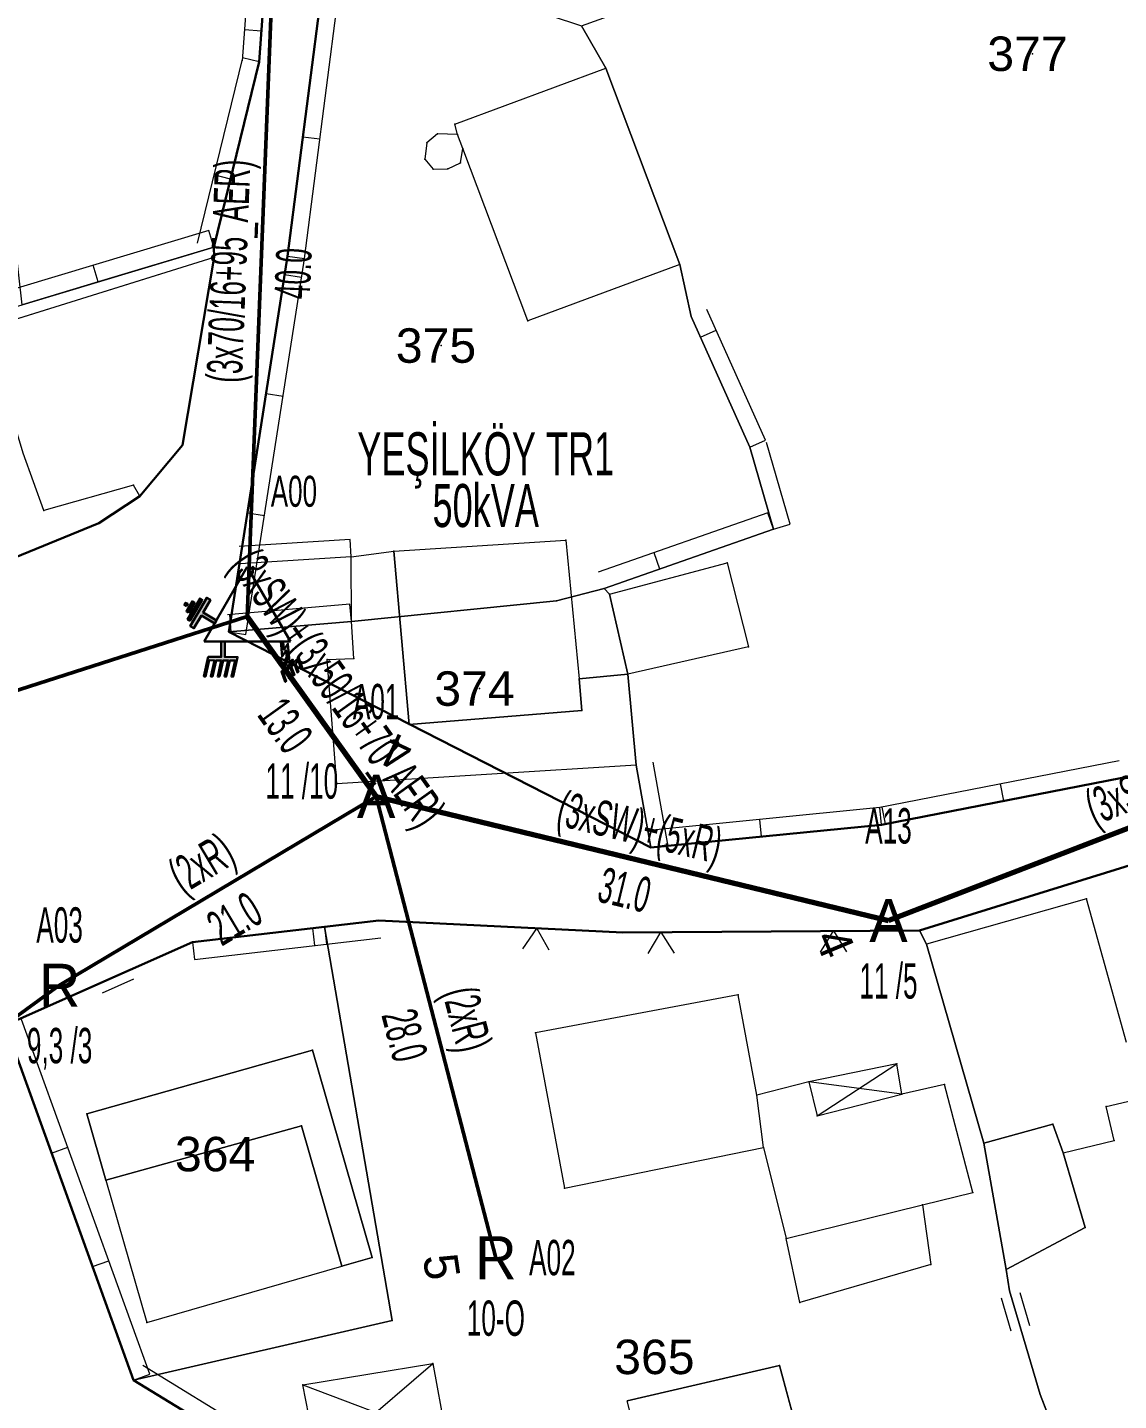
# Model space of a CAD drawing. Header units: millimetres. Extents: x 615240 to 617330, y 4151758 to 4153557.
# Drawn here: x 615634.1 to 615697.4, y 4152427.7 to 4152507.3 of the extents above; entities that cross this region are included whole.
import ezdxf
from ezdxf.enums import TextEntityAlignment as Align
from ezdxf.xclip import XClip

# ---------------------------------------------------------------- set-up
doc = ezdxf.new("R2010")
doc.units = ezdxf.units.MM
doc.header["$XCLIPFRAME"] = 2
for name, color, linetype, lineweight in [('02_ADA_ALN_YENI', 7, 'Continuous', 30), ('03_PARSEL_ALN_ESKI', 18, 'Continuous', 0), ('03_PARSEL_ALN_YENI', 171, 'Continuous', 0), ('03_PARSEL_NO_ESKI', 5, 'Continuous', 0), ('03_PARSEL_SNR_YENI', 5, 'Continuous', 0), ('04_YAPI_ALN_TSCLSIZ', 18, 'Continuous', 0), ('04_YAPI_SNR_TSCL', 232, 'Continuous', 0), ('04_YAPI_SNR_TSCLSZ', 77, 'Continuous', 0), ('06_DETAY_SNR_KROKI', 4, 'Continuous', 0), ('07_SNRTIP_GECERLI', 30, 'Continuous', 0), ('07_SNRTIP_SABIT', 18, 'Continuous', 0), ('DIREK_AG_MEVCUT', 3, 'Continuous', 25), ('DIREK_OG_MEVCUT', 1, 'Continuous', 25), ('HAT_AG_HAVAI_MEVCUT', 82, 'Continuous', 50), ('HAT_OG_HAVAI_MEVCUT', 1, 'Continuous', 70), ('NOKTA_DETAY_YENI', 171, 'Continuous', 0), ('NOKTA_PARSEL_ESKI', 6, 'Continuous', 0), ('NOKTA_PARSEL_YENI', 30, 'Continuous', 0), ('NOKTA_YAPI_TSCL', 232, 'Continuous', 0), ('NOKTA_YAPI_TSCLSIZ', 77, 'Continuous', 0), ('TRAFO_MEVCUT', 5, 'Continuous', 30), ('TRAFO_TADILAT_BYSK', 5, 'Continuous', 30)]:
    doc.layers.add(name, color=color, linetype=linetype, lineweight=lineweight)
doc.styles.add('Direk', font='B_CAD')
doc.styles.get("Standard").update_dxf_attribs({"font": 'Arial'})

# ---------------------------------------------------------------- blocks, each defined once
blk = doc.blocks.new('MEV_DIREK')
h = blk.add_hatch(color=32)
h.paths.add_polyline_path([(-2.137, 0.968), (-2.353, 1.094), (-3.309, -0.548), (-3.093, -0.674), (-2.665, 0.06), (-1.892, -0.39), (-1.792, -0.217), (-2.565, 0.233)])
h.paths.add_polyline_path([(-3.459, -0.171), (-3.329, -0.247), (-2.613, 0.985), (-2.742, 1.061)])
h.paths.add_polyline_path([(-3.536, 0.293), (-3.406, 0.218), (-3.054, 0.823), (-3.184, 0.898)])
h.paths.add_polyline_path([(-3.582, 0.811), (-3.657, 0.682), (-3.527, 0.606), (-3.452, 0.736)])
h.paths.add_polyline_path([(-1.512, -2.339), (-2.262, -2.334), (-2.517, -3.468), (-2.417, -3.469), (-2.207, -2.534), (-1.907, -2.537), (-2.117, -3.471), (-2.017, -3.472), (-1.807, -2.537), (-1.507, -2.539), (-1.717, -3.474), (-1.617, -3.475), (-1.407, -2.54), (-1.107, -2.542), (-1.317, -3.477), (-1.217, -3.478), (-1.007, -2.543), (-0.707, -2.545), (-0.917, -3.48), (-0.817, -3.481), (-0.562, -2.346), (-1.312, -2.341), (-1.306, -1.443), (-1.506, -1.443)])
at = {"layer": 'TRAFO_MEVCUT'}
for points in [[(2.352, -1.572), (2.121, -1.921), (2.08, -1.443), (1.942, -1.443), (2.015, -2.317), (2.246, -1.963), (2.307, -2.675), (2.1, -2.675), (2.394, -2.866), (2.402, -2.86), (2.643, -2.489), (2.445, -2.628)], [(2.352, -1.572), (2.121, -1.921), (2.08, -1.443), (1.942, -1.443), (2.015, -2.317), (2.246, -1.963), (2.307, -2.675), (2.1, -2.675), (2.395, -2.866), (1.975, -3.191), (2.198, -3.786), (2.257, -3.741), (2.081, -3.262), (2.258, -3.126), (2.436, -3.603), (2.494, -3.559), (2.316, -3.08), (2.495, -2.944), (2.674, -3.424), (2.732, -3.379), (2.551, -2.899), (2.732, -2.762), (2.909, -3.241), (2.969, -3.196), (2.791, -2.717), (2.969, -2.58), (3.147, -3.06), (3.207, -3.013), (2.984, -2.418), (2.402, -2.86), (2.643, -2.489), (2.445, -2.628)], [(2.969, -2.58), (3.147, -3.06), (3.207, -3.013), (2.984, -2.418), (2.402, -2.86), (2.643, -2.489), (2.445, -2.628), (2.352, -1.572), (2.121, -1.921), (2.08, -1.443), (1.942, -1.443), (2.015, -2.317), (2.246, -1.963), (2.307, -2.675), (2.1, -2.675), (2.395, -2.866), (1.975, -3.191), (2.198, -3.786), (2.257, -3.741), (2.081, -3.262), (2.258, -3.126), (2.436, -3.603), (2.494, -3.559), (2.316, -3.08), (2.495, -2.944), (2.674, -3.424), (2.732, -3.379), (2.551, -2.899), (2.732, -2.762), (2.909, -3.241), (2.969, -3.196), (2.791, -2.717)]]:
    blk.add_hatch(color=32, dxfattribs=at).paths.add_polyline_path(points)
at = {"layer": 'TRAFO_MEVCUT', "linetype": 'Continuous'}
for p, q in [((-2.5, -1.443), (0, 2.887)), ((2.5, -1.443), (0, 2.887)), ((-2.5, -1.443), (2.5, -1.443))]:
    blk.add_line(p, q, dxfattribs=at)
at = {"layer": 'TRAFO_MEVCUT', "color": 32, "flags": 128}
blk.add_lwpolyline([(1.942, -1.443), (2.08, -1.443), (2.121, -1.921), (2.352, -1.572), (2.445, -2.628), (2.643, -2.489), (2.402, -2.86), (2.984, -2.418), (3.207, -3.013), (3.147, -3.06), (2.969, -2.58), (2.791, -2.717), (2.969, -3.196), (2.909, -3.241), (2.732, -2.762), (2.551, -2.899), (2.732, -3.379), (2.674, -3.424), (2.495, -2.944), (2.316, -3.08), (2.494, -3.559), (2.436, -3.603), (2.258, -3.126), (2.081, -3.262), (2.257, -3.741), (2.198, -3.786), (1.975, -3.191), (2.395, -2.866), (2.1, -2.675), (2.307, -2.675), (2.246, -1.963), (2.015, -2.317), (1.942, -1.443)], dxfattribs=at)
at = {"layer": 'TRAFO_TADILAT_BYSK', "color": 32, "flags": 128}
for points in [[(-3.527, 0.606), (-3.452, 0.736), (-3.582, 0.811), (-3.657, 0.682), (-3.527, 0.606)], [(-3.406, 0.218), (-3.054, 0.823), (-3.184, 0.898), (-3.536, 0.293), (-3.406, 0.218)], [(-3.329, -0.247), (-2.613, 0.985), (-2.742, 1.061), (-3.459, -0.171), (-3.329, -0.247)], [(-1.792, -0.217), (-2.565, 0.233), (-2.137, 0.968), (-2.353, 1.094), (-3.309, -0.548), (-3.093, -0.674), (-2.665, 0.06), (-1.892, -0.39), (-1.792, -0.217)], [(-1.306, -1.443), (-1.506, -1.443), (-1.512, -2.339), (-2.262, -2.334), (-2.517, -3.468), (-2.417, -3.469), (-2.207, -2.534), (-1.907, -2.537), (-2.117, -3.471), (-2.017, -3.472), (-1.807, -2.537), (-1.507, -2.539), (-1.717, -3.474), (-1.617, -3.475), (-1.407, -2.54), (-1.107, -2.542), (-1.317, -3.477), (-1.217, -3.478), (-1.007, -2.543), (-0.707, -2.545), (-0.917, -3.48), (-0.817, -3.481), (-0.562, -2.346), (-1.312, -2.341), (-1.306, -1.443)]]:
    blk.add_lwpolyline(points, dxfattribs=at)
blk = doc.blocks.new('fggg')
at = {"layer": '02_ADA_ALN_YENI', "color": 252}
for points in [[(615697.592, 4152463.791, 0), (615683.625, 4152461.067, 0), (615670.242, 4152459.745, 0), (615645.766, 4152472.255, 0), (615649.16, 4152494.053, 0), (615651.079, 4152508.913, 0), (615651.565, 4152512.278, 0), (615652.233, 4152517.445, 0), (615652.716, 4152523.051, 0), (615653.765, 4152525.838, 0), (615663.686, 4152540.415, 0), (615673.434, 4152538.188, 0), (615690.127, 4152550.379, 0), (615690.127, 4152550.379, 0), (615714.565, 4152564.032, 0)], [(615648.165, 4152514.102, 0), (615647.528, 4152505.333, 0), (615644.888, 4152494.583, 0), (615644.91, 4152494.008, 0), (615643.069, 4152483.084, 0), (615640.597, 4152480.124, 0), (615638.221, 4152478.571, 0), (615630.508, 4152475.411, 0), (615625.198, 4152473.12, 0), (615621.283, 4152471.455, 0), (615618.853, 4152470.364, 0), (615614.079, 4152467.874, 0), (615611.995, 4152468.235, 0), (615603.787, 4152471.373, 0), (615597.703, 4152473.96, 0), (615592.718, 4152477.19, 0), (615586.739, 4152482.404, 0), (615597.014, 4152488.092, 0), (615606.568, 4152492.404, 0), (615604.069, 4152498.407, 0), (615582.361, 4152487.192, 0), (615577.573, 4152498.434, 0), (615580.451, 4152516.714, 0)], [(615700.603, 4152398.979, 0), (615690.652, 4152403.466, 0), (615690.328, 4152406.083, 0), (615687.093, 4152405.071, 0), (615681.527, 4152407.713, 0), (615661.89, 4152415.417, 0), (615649.628, 4152423.086, 0), (615640.239, 4152428.84, 0), (615632.801, 4152449.425, 0), (615643.659, 4152454.245, 0), (615651.316, 4152455.136, 0), (615654.464, 4152455.502, 0), (615668.625, 4152454.806, 0), (615685.829, 4152454.937, 0), (615699.681, 4152459.213, 0)]]:
    blk.add_polyline3d(points, dxfattribs=at)
at = {"layer": '03_PARSEL_ALN_ESKI', "color": 252}
for p in [(615692.385, 4152505.807), (615658.072, 4152488.874), (615660.304, 4152468.968), (615645.258, 4152441.953), (615670.742, 4152430.183)]:
    blk.add_point(p, dxfattribs=at)
at = {"layer": '03_PARSEL_ALN_YENI', "color": 252}
blk.add_polyline3d([(615697.592, 4152463.791, 0), (615683.625, 4152461.067, 0), (615670.242, 4152459.745, 0), (615669.388, 4152464.513, 0), (615668.911, 4152469.798, 0), (615667.847, 4152474.446, 0), (615667.526, 4152474.773, 0), (615677.363, 4152478.223, 0), (615675.984, 4152482.979, 0), (615672.585, 4152490.558, 0), (615671.932, 4152493.581, 0), (615667.639, 4152504.967, 0), (615666.224, 4152507.433, 0), (615671.877, 4152509.483, 0), (615675.774, 4152510.415, 0), (615674.068, 4152518.033, 0), (615652.716, 4152523.051, 0), (615653.765, 4152525.838, 0), (615672.426, 4152520.765, 0), (615677.362, 4152520.909, 0), (615677.647, 4152529.295, 0), (615673.434, 4152538.188, 0), (615690.127, 4152550.379, 0), (615714.565, 4152564.032, 0)], dxfattribs=at)
for points in [[(615619.605, 4152513.754, 0), (615617.556, 4152517.71, 0), (615620.156, 4152533.345, 0), (615624.576, 4152534.111, 0), (615634.081, 4152535.655, 0), (615634.769, 4152535.034, 0), (615641.792, 4152529.216, 0), (615648.162, 4152523.697, 0), (615648.441, 4152520.113, 0), (615648.165, 4152514.102, 0), (615647.528, 4152505.333, 0), (615644.888, 4152494.583, 0), (615633.763, 4152491.246, 0), (615633.213, 4152496.223, 0), (615630.483, 4152503.738, 0), (615627.064, 4152513.995, 0), (615626.89, 4152514.517, 0), (615619.605, 4152513.754, 0)], [(615671.932, 4152493.581, 0), (615672.585, 4152490.558, 0), (615675.984, 4152482.979, 0), (615677.363, 4152478.223, 0), (615667.526, 4152474.773, 0), (615664.771, 4152474.053, 0), (615652.872, 4152472.868, 0), (615645.766, 4152472.255, 0), (615649.16, 4152494.053, 0), (615651.079, 4152508.913, 0), (615651.565, 4152512.278, 0), (615666.224, 4152507.433, 0), (615667.639, 4152504.967, 0), (615671.932, 4152493.581, 0)], [(615616.94, 4152486.214, 0), (615633.763, 4152491.246, 0), (615644.888, 4152494.583, 0), (615644.91, 4152494.008, 0), (615643.069, 4152483.084, 0), (615640.597, 4152480.124, 0), (615638.221, 4152478.571, 0), (615630.508, 4152475.411, 0), (615625.198, 4152473.12, 0), (615621.283, 4152471.455, 0), (615620.733, 4152472.993, 0), (615618.068, 4152481.794, 0), (615616.94, 4152486.214, 0)], [(615652.872, 4152472.868, 0), (615664.771, 4152474.053, 0), (615667.526, 4152474.773, 0), (615667.847, 4152474.446, 0), (615668.911, 4152469.798, 0), (615669.388, 4152464.513, 0), (615670.242, 4152459.745, 0), (615645.766, 4152472.255, 0), (615652.872, 4152472.868, 0)], [(615685.829, 4152454.937, 0), (615699.681, 4152459.213, 0), (615713.807, 4152461.967, 0), (615714.451, 4152455.996, 0), (615714.938, 4152452.365, 0), (615715.224, 4152445.931, 0), (615715.747, 4152441.881, 0), (615717.507, 4152420.984, 0), (615701.991, 4152417.017, 0), (615698.177, 4152414.171, 0), (615692.826, 4152427.995, 0), (615691.045, 4152434.021, 0), (615690.862, 4152435.262, 0), (615689.556, 4152442.584, 0), (615686.226, 4152454.131, 0), (615685.829, 4152454.937, 0)], [(615655.227, 4152432.295, 0), (615640.239, 4152428.84, 0), (615632.801, 4152449.425, 0), (615643.659, 4152454.245, 0), (615651.316, 4152455.136, 0), (615655.227, 4152432.295, 0)], [(615668.625, 4152454.806, 0), (615685.829, 4152454.937, 0), (615686.226, 4152454.131, 0), (615689.556, 4152442.584, 0), (615690.862, 4152435.262, 0), (615691.045, 4152434.021, 0), (615692.826, 4152427.995, 0), (615698.177, 4152414.171, 0), (615690.328, 4152406.083, 0), (615687.093, 4152405.071, 0), (615681.527, 4152407.713, 0), (615661.89, 4152415.417, 0), (615649.628, 4152423.086, 0), (615640.239, 4152428.84, 0), (615655.227, 4152432.295, 0), (615651.316, 4152455.136, 0), (615654.464, 4152455.502, 0), (615668.625, 4152454.806, 0)]]:
    blk.add_polyline3d(points, close=True, dxfattribs=at)
at = {"layer": '03_PARSEL_SNR_YENI', "color": 252}
for p, q in [((615647.168, 4152514.174, 0.953), (615646.531, 4152505.405, 0.953)), ((615648.165, 4152514.102, 0.953), (615647.658, 4152507.12, 0.953)), ((615647.658, 4152507.12, 0.953), (615646.66, 4152507.193, 0.953)), ((615647.658, 4152507.12, 0.953), (615647.528, 4152505.333, 0.953)), ((615646.557, 4152505.571, 0.953), (615643.917, 4152494.821, 0.953)), ((615647.528, 4152505.333, 0.953), (615645.859, 4152498.535, 0.953)), ((615647.528, 4152505.333, 0.953), (615646.557, 4152505.571, 0.953)), ((615645.859, 4152498.535, 0.953), (615644.887, 4152498.773, 0.953)), ((615645.859, 4152498.535, 0.953), (615644.888, 4152494.583, 0.953)), ((615644.601, 4152495.541, 0.953), (615633.476, 4152492.204, 0.953)), ((615644.888, 4152494.583, 0.953), (615644.601, 4152495.541, 0.953)), ((615644.888, 4152494.583, 0.953), (615638.183, 4152492.572, 0.953)), ((615638.183, 4152492.572, 0.953), (615637.896, 4152493.53, 0.953)), ((615638.183, 4152492.572, 0.953), (615633.763, 4152491.246, 0.953)), ((615677.032, 4152479.167, 0.953), (615667.195, 4152475.717, 0.953)), ((615677.363, 4152478.223, 0.953), (615677.032, 4152479.167, 0.953)), ((615677.363, 4152478.223, 0.953), (615670.757, 4152475.906, 0.953)), ((615670.757, 4152475.906, 0.953), (615670.427, 4152476.85, 0.953)), ((615670.757, 4152475.906, 0.953), (615667.526, 4152474.773, 0.953)), ((615652.786, 4152473.864, 0.953), (615645.68, 4152473.251, 0.953)), ((615652.872, 4152472.868, 0.953), (615652.786, 4152473.864, 0.953)), ((615645.898, 4152472.266, 0.953), (615645.812, 4152473.263, 0.953)), ((615645.898, 4152472.266, 0.953), (615645.766, 4152472.255, 0.953)), ((615652.872, 4152472.868, 0.953), (615645.898, 4152472.266, 0.953)), ((615670.242, 4152459.745, 0.953), (615669.388, 4152464.513, 0.953)), ((615671.226, 4152459.921, 0.953), (615670.372, 4152464.689, 0.953)), ((615670.242, 4152459.745, 0.953), (615671.226, 4152459.921, 0.953)), ((615691.045, 4152434.021, 0.953), (615690.862, 4152435.262, 0.953))]:
    blk.add_line(p, q, dxfattribs=at)
for p in [(615647.528, 4152505.333, 649.96), (615647.528, 4152505.333, 649.96), (615644.888, 4152494.583, 649.938), (615644.888, 4152494.583, 649.938), (615677.363, 4152478.223, 647.863), (615667.526, 4152474.773, 646.336), (615652.872, 4152472.868, 645.814), (615645.766, 4152472.255, 645.697), (615669.388, 4152464.513, 645.545), (615670.242, 4152459.745, 642.768), (615690.862, 4152435.262, 636.372), (615691.045, 4152434.021, 634.968)]:
    blk.add_point(p, dxfattribs=at)
at = {"layer": '04_YAPI_ALN_TSCLSIZ', "color": 252}
for points in [[(615631.647, 4152489.866, 0), (615644.91, 4152494.008, 0), (615643.069, 4152483.084, 0), (615640.597, 4152480.124, 0), (615640.223, 4152480.762, 0), (615635.029, 4152479.303, 0), (615633.825, 4152482.62, 0), (615631.647, 4152489.866, 0)], [(615656.224, 4152466.888, 0), (615655.341, 4152476.939, 0), (615665.319, 4152477.579, 0), (615666.074, 4152469.532, 0), (615666.245, 4152467.703, 0), (615656.224, 4152466.888, 0)], [(615668.911, 4152469.798, 0), (615669.388, 4152464.513, 0), (615652.026, 4152463.445, 0), (615651.457, 4152470.648, 0), (615653.018, 4152470.705, 0), (615652.872, 4152472.868, 0), (615652.865, 4152476.622, 0), (615655.341, 4152476.939, 0), (615656.224, 4152466.888, 0), (615666.245, 4152467.703, 0), (615666.074, 4152469.532, 0), (615668.911, 4152469.798, 0)], [(615667.847, 4152474.446, 0), (615674.674, 4152476.272, 0), (615675.903, 4152471.389, 0), (615668.911, 4152469.798, 0), (615667.847, 4152474.446, 0)], [(615637.524, 4152444.283, 0), (615650.612, 4152447.974, 0), (615654.075, 4152435.944, 0), (615652.323, 4152435.44, 0), (615649.967, 4152443.584, 0), (615638.633, 4152440.431, 0), (615637.524, 4152444.283, 0)], [(615694.151, 4152442.022, 0), (615695.43, 4152437.701, 0), (615690.862, 4152435.262, 0), (615689.556, 4152442.584, 0), (615693.562, 4152443.689, 0), (615694.151, 4152442.022, 0)], [(615686.484, 4152435.541, 0), (615678.885, 4152433.332, 0), (615678.089, 4152437.053, 0), (615686.007, 4152439.014, 0), (615686.484, 4152435.541, 0)], [(615680.103, 4152420.782, 0), (615670.235, 4152418.536, 0), (615669.057, 4152423.042, 0), (615669.967, 4152423.27, 0), (615668.871, 4152427.636, 0), (615677.699, 4152429.692, 0), (615680.103, 4152420.782, 0)]]:
    blk.add_polyline3d(points, close=True, dxfattribs=at)
at = {"layer": '04_YAPI_SNR_TSCL', "color": 252}
for p, q in [((615658.879, 4152501.731, 651.5), (615667.639, 4152504.967, 653.168)), ((615657.869, 4152501.154, 651.194), (615657.238, 4152500.631, 651.315)), ((615659.033, 4152501.118, 651.501), (615657.869, 4152501.154, 651.194)), ((615659.033, 4152501.118, 651.501), (615658.879, 4152501.731, 651.5)), ((615659.343, 4152500.307, 653.007), (615659.033, 4152501.118, 651.501)), ((615657.238, 4152500.631, 651.315), (615657.128, 4152499.699, 651.404)), ((615659.2, 4152499.472, 650.513), (615659.343, 4152500.307, 650.652)), ((615663.115, 4152490.303, 653.007), (615659.343, 4152500.307, 651.501)), ((615657.128, 4152499.699, 651.404), (615657.618, 4152499.112, 650.491)), ((615658.463, 4152499.13, 650.481), (615659.2, 4152499.472, 650.513)), ((615657.618, 4152499.112, 650.491), (615658.463, 4152499.13, 650.481)), ((615671.932, 4152493.581, 652.861), (615663.115, 4152490.303, 653.007)), ((615695.521, 4152456.758, 642.044), (615686.226, 4152454.131, 641.011)), ((615697.827, 4152448.427, 641.537), (615695.521, 4152456.758, 642.044)), ((615686.226, 4152454.131, 641.011), (615689.556, 4152442.584, 641.337)), ((615675.304, 4152451.186, 642.181), (615663.557, 4152448.993, 641.984)), ((615676.389, 4152445.375, 639.109), (615675.304, 4152451.186, 642.181)), ((615663.557, 4152448.993, 641.984), (615665.242, 4152439.967, 642.123)), ((615679.406, 4152446.14, 639.936), (615676.389, 4152445.375, 639.109)), ((615679.406, 4152446.14, 639.936), (615679.886, 4152444.17, 641.737)), ((615687.267, 4152445.995, 639.897), (615684.81, 4152445.421, 641.236)), ((615688.924, 4152439.726, 640.793), (615687.267, 4152445.995, 639.897)), ((615676.774, 4152442.335, 640.04), (615676.389, 4152445.375, 639.109)), ((615679.886, 4152444.17, 641.737), (615684.81, 4152445.421, 641.236)), ((615696.648, 4152444.708, 640.871), (615700.428, 4152445.616, 641.838)), ((615697.122, 4152442.736, 639.003), (615696.648, 4152444.708, 640.871)), ((615638.633, 4152440.431, 641.449), (615649.967, 4152443.584, 642.143)), ((615649.967, 4152443.584, 642.143), (615652.323, 4152435.44, 640.156)), ((615693.562, 4152443.689, 641.684), (615689.556, 4152442.584, 641.337)), ((615694.151, 4152442.022, 641.645), (615693.562, 4152443.689, 641.684)), ((615665.242, 4152439.967, 642.123), (615676.774, 4152442.335, 640.04)), ((615676.774, 4152442.335, 640.04), (615678.089, 4152437.053, 640.602)), ((615694.151, 4152442.022, 641.645), (615697.122, 4152442.736, 639.003)), ((615638.633, 4152440.431, 642.247), (615641.008, 4152432.182, 637.969)), ((615686.007, 4152439.014, 637.506), (615688.924, 4152439.726, 640.793)), ((615678.089, 4152437.053, 640.602), (615686.007, 4152439.014, 637.506)), ((615641.008, 4152432.182, 637.969), (615652.323, 4152435.44, 639.25))]:
    blk.add_line(p, q, dxfattribs=at)
at = {"layer": '04_YAPI_SNR_TSCLSZ', "color": 252}
for p, q in [((615667.639, 4152504.967, 653.168), (615671.932, 4152493.581, 652.861)), ((615631.647, 4152489.866, 651.586), (615644.91, 4152494.008, 648.546)), ((615644.91, 4152494.008, 648.546), (615643.069, 4152483.084, 645.661)), ((615635.029, 4152479.303, 647.853), (615633.825, 4152482.62, 648.003)), ((615643.069, 4152483.084, 645.661), (615640.597, 4152480.124, 647.594)), ((615640.223, 4152480.762, 647.686), (615635.029, 4152479.303, 647.853)), ((615640.597, 4152480.124, 647.594), (615640.223, 4152480.762, 647.686)), ((615655.341, 4152476.939, 646.543), (615665.319, 4152477.579, 648.666)), ((615665.319, 4152477.579, 648.666), (615666.074, 4152469.532, 645.374)), ((615652.865, 4152476.622, 646.404), (615655.341, 4152476.939, 646.543)), ((615652.872, 4152472.868, 645.814), (615652.865, 4152476.622, 646.404)), ((615656.224, 4152466.888, 645.411), (615655.341, 4152476.939, 646.543)), ((615667.847, 4152474.446, 650.202), (615674.674, 4152476.272, 645.749)), ((615674.674, 4152476.272, 645.749), (615675.903, 4152471.389, 644.864)), ((615668.911, 4152469.798, 648.014), (615667.847, 4152474.446, 650.202)), ((615653.018, 4152470.705, 645.516), (615652.872, 4152472.868, 645.814)), ((615651.457, 4152470.648, 645.95), (615653.018, 4152470.705, 645.516)), ((615675.903, 4152471.389, 644.864), (615668.911, 4152469.798, 648.014)), ((615652.026, 4152463.445, 642.945), (615651.457, 4152470.648, 645.95)), ((615668.911, 4152469.798, 648.014), (615666.074, 4152469.532, 645.984)), ((615666.074, 4152469.532, 648.666), (615666.245, 4152467.703, 645.374)), ((615668.911, 4152469.798, 648.014), (615669.388, 4152464.513, 645.545)), ((615666.245, 4152467.703, 645.374), (615656.224, 4152466.888, 645.411)), ((615669.388, 4152464.513, 645.545), (615652.026, 4152463.445, 642.945)), ((615650.612, 4152447.974, 640.119), (615637.524, 4152444.283, 642.247)), ((615654.075, 4152435.944, 639.25), (615650.612, 4152447.974, 640.119)), ((615684.51, 4152447.193, 639.918), (615679.406, 4152446.14, 639.936)), ((615679.886, 4152444.17, 641.737), (615684.51, 4152447.193, 639.918)), ((615684.81, 4152445.421, 641.236), (615684.51, 4152447.193, 639.918)), ((615684.81, 4152445.421, 641.236), (615679.406, 4152446.14, 639.936)), ((615637.524, 4152444.283, 642.247), (615638.633, 4152440.431, 637.969)), ((615689.556, 4152442.584, 641.337), (615690.862, 4152435.262, 636.372)), ((615695.43, 4152437.701, 636.966), (615694.151, 4152442.022, 641.645)), ((615686.007, 4152439.014, 637.506), (615686.484, 4152435.541, 636.76)), ((615690.862, 4152435.262, 636.372), (615695.43, 4152437.701, 636.966)), ((615678.885, 4152433.332, 640.6), (615678.089, 4152437.053, 640.602)), ((615652.323, 4152435.44, 637.969), (615654.075, 4152435.944, 639.25)), ((615686.484, 4152435.541, 636.76), (615678.885, 4152433.332, 640.6)), ((615650.058, 4152428.569, 639.718), (615657.587, 4152429.808, 640.201)), ((615650.914, 4152424.07, 637.255), (615657.587, 4152429.808, 640.201)), ((615657.587, 4152429.808, 640.201), (615658.402, 4152425.414, 636.169)), ((615677.699, 4152429.692, 635.964), (615668.871, 4152427.636, 635.925)), ((615680.103, 4152420.782, 634.943), (615677.699, 4152429.692, 635.964)), ((615650.058, 4152428.569, 639.718), (615658.402, 4152425.414, 636.169)), ((615650.914, 4152424.07, 637.255), (615650.058, 4152428.569, 639.718))]:
    blk.add_line(p, q, dxfattribs=at)
at = {"layer": '06_DETAY_SNR_KROKI', "color": 252}
for p, q in [((615650.152, 4152493.925, 0.953), (615652.071, 4152508.785, 0.953)), ((615650.057, 4152500.995, 0.953), (615650.953, 4152507.938, 0.953)), ((615649.16, 4152494.053, 0.953), (615650.057, 4152500.995, 0.953)), ((615650.057, 4152500.995, 0.953), (615651.048, 4152500.867, 0.953)), ((615646.754, 4152472.101, 0.953), (615650.148, 4152493.899, 0.953)), ((615648.997, 4152493.005, 0.953), (615649.16, 4152494.053, 0.953)), ((615649.16, 4152494.053, 0.953), (615650.152, 4152493.925, 0.953)), ((615647.92, 4152486.088, 0.953), (615648.997, 4152493.005, 0.953)), ((615648.997, 4152493.005, 0.953), (615649.985, 4152492.851, 0.953)), ((615676.896, 4152483.388, 0.953), (615673.497, 4152490.967, 0.953)), ((615673.12, 4152489.366, 0.953), (615672.585, 4152490.558, 0.953)), ((615673.12, 4152489.366, 0.953), (615674.032, 4152489.775, 0.953)), ((615675.984, 4152482.979, 0.953), (615673.12, 4152489.366, 0.953)), ((615646.843, 4152479.172, 0.953), (615647.92, 4152486.088, 0.953)), ((615647.92, 4152486.088, 0.953), (615648.908, 4152485.934, 0.953)), ((615675.984, 4152482.979, 0.953), (615676.896, 4152483.388, 0.953)), ((615677.363, 4152478.223, 0.953), (615675.984, 4152482.979, 0.953)), ((615678.323, 4152478.501, 0.953), (615676.944, 4152483.257, 0.953)), ((615645.766, 4152472.255, 0.953), (615646.843, 4152479.172, 0.953)), ((615646.843, 4152479.172, 0.953), (615647.831, 4152479.018, 0.953)), ((615677.363, 4152478.223, 0.953), (615678.323, 4152478.501, 0.953)), ((615652.802, 4152477.62, 0.953), (615646.352, 4152477.212, 0.953)), ((615652.865, 4152476.622, 0.953), (615652.802, 4152477.62, 0.953)), ((615652.865, 4152476.622, 0.953), (615646.415, 4152476.214, 0.953)), ((615645.766, 4152472.255, 0.953), (615646.754, 4152472.101, 0.953)), ((615697.401, 4152464.773, 0.953), (615683.434, 4152462.049, 0.953)), ((615697.592, 4152463.791, 0.953), (615690.721, 4152462.451, 0.953)), ((615690.721, 4152462.451, 0.953), (615690.53, 4152463.433, 0.953)), ((615683.527, 4152462.062, 0.953), (615670.144, 4152460.74, 0.953)), ((615683.625, 4152461.067, 0.953), (615683.527, 4152462.062, 0.953)), ((615683.851, 4152461.111, 0.953), (615683.659, 4152462.093, 0.953)), ((615690.721, 4152462.451, 0.953), (615683.851, 4152461.111, 0.953)), ((615676.659, 4152460.379, 0.953), (615676.561, 4152461.374, 0.953)), ((615683.851, 4152461.111, 0.953), (615683.625, 4152461.067, 0.953)), ((615676.659, 4152460.379, 0.953), (615670.242, 4152459.745, 0.953)), ((615683.625, 4152461.067, 0.953), (615676.659, 4152460.379, 0.953)), ((615643.659, 4152454.245, 0.953), (615650.612, 4152455.054, 0.953)), ((615650.612, 4152455.054, 0.953), (615651.316, 4152455.136, 0.953)), ((615650.612, 4152455.054, 0.953), (615650.728, 4152454.061, 0.953)), ((615651.316, 4152455.136, 0.953), (615654.464, 4152455.502, 0.953)), ((615651.316, 4152455.136, 0.953), (615651.431, 4152454.142, 0.953)), ((615658.637, 4152455.297, 0.953), (615654.464, 4152455.502, 0.953)), ((615663.631, 4152455.051, 0.953), (615658.637, 4152455.297, 0.953)), ((615662.822, 4152453.871, 0.953), (615663.631, 4152455.051, 0.953)), ((615668.625, 4152454.806, 0.953), (615663.631, 4152455.051, 0.953)), ((615663.631, 4152455.051, 0.953), (615664.32, 4152453.797, 0.953)), ((615670.829, 4152454.823, 0.953), (615668.625, 4152454.806, 0.953)), ((615670.089, 4152453.598, 0.953), (615670.829, 4152454.823, 0.953)), ((615675.829, 4152454.861, 0.953), (615670.829, 4152454.823, 0.953)), ((615670.829, 4152454.823, 0.953), (615671.589, 4152453.61, 0.953)), ((615680.829, 4152454.899, 0.953), (615675.829, 4152454.861, 0.953)), ((615680.088, 4152453.675, 0.953), (615680.829, 4152454.899, 0.953)), ((615685.829, 4152454.937, 0.953), (615680.829, 4152454.899, 0.953)), ((615680.829, 4152454.899, 0.953), (615681.588, 4152453.686, 0.953)), ((615643.659, 4152454.245, 0.953), (615639.089, 4152452.216, 0.953)), ((615643.659, 4152454.245, 0.953), (615643.775, 4152453.252, 0.953)), ((615643.775, 4152453.252, 0.953), (615651.431, 4152454.142, 0.953)), ((615651.431, 4152454.142, 0.953), (615654.58, 4152454.509, 0.953)), ((615639.089, 4152452.216, 0.953), (615632.801, 4152449.425, 0.953)), ((615640.231, 4152452.108, 0.953), (615638.403, 4152451.296, 0.953)), ((615641.179, 4152429.18, 0.953), (615633.741, 4152449.765, 0.953)), ((615635.481, 4152442.007, 0.953), (615633.103, 4152448.59, 0.953)), ((615635.481, 4152442.007, 0.953), (615636.422, 4152442.347, 0.953)), ((615637.86, 4152435.423, 0.953), (615635.481, 4152442.007, 0.953)), ((615637.86, 4152435.423, 0.953), (615638.801, 4152435.763, 0.953)), ((615640.239, 4152428.84, 0.953), (615637.86, 4152435.423, 0.953)), ((615691.409, 4152432.79, 0.953), (615691.045, 4152434.021, 0.953)), ((615691.153, 4152431.672, 0.953), (615690.586, 4152433.589, 0.953)), ((615692.232, 4152431.99, 0.953), (615691.665, 4152433.908, 0.953)), ((615692.826, 4152427.995, 0.953), (615691.409, 4152432.79, 0.953)), ((615650.151, 4152423.939, 0.953), (615640.762, 4152429.693, 0.953)), ((615640.239, 4152428.84, 0.953), (615641.179, 4152429.18, 0.953)), ((615643.66, 4152426.744, 0.953), (615640.239, 4152428.84, 0.953)), ((615694.567, 4152423.497, 0.953), (615692.826, 4152427.995, 0.953))]:
    blk.add_line(p, q, dxfattribs=at)
for p in [(615649.16, 4152494.053, 649.615), (615649.16, 4152494.053, 649.615), (615672.585, 4152490.558, 649.564), (615675.984, 4152482.979, 647.705), (615675.984, 4152482.979, 647.705), (615677.363, 4152478.223, 647.863), (615652.865, 4152476.622, 646.404), (615646.415, 4152476.214, 646.108), (615645.766, 4152472.255, 645.697), (615683.625, 4152461.067, 642.34), (615683.625, 4152461.067, 642.34), (615670.242, 4152459.745, 642.768), (615651.316, 4152455.136, 643.541), (615651.316, 4152455.136, 644.287), (615654.464, 4152455.502, 643.541), (615654.464, 4152455.502, 643.541), (615668.625, 4152454.806, 642.761), (615668.625, 4152454.806, 642.761), (615685.829, 4152454.937, 642.562), (615643.659, 4152454.245, 644.287), (615643.659, 4152454.245, 644.287), (615691.045, 4152434.021, 634.968), (615640.239, 4152428.84, 637.435), (615640.239, 4152428.84, 637.435), (615692.826, 4152427.995, 634.286), (615692.826, 4152427.995, 634.286)]:
    blk.add_point(p, dxfattribs=at)
at = {"layer": '07_SNRTIP_GECERLI', "color": 252}
for points in [[(615667.639, 4152504.967, 653.168), (615666.224, 4152507.433, 0)], [(615644.888, 4152494.583, 649.938), (615644.91, 4152494.008, 648.546)], [(615672.585, 4152490.558, 649.564), (615671.932, 4152493.581, 652.861)], [(615630.508, 4152475.411, 646.825), (615638.221, 4152478.571, 0), (615640.597, 4152480.124, 0)], [(615652.872, 4152472.868, 645.814), (615664.771, 4152474.053, 0), (615667.526, 4152474.773, 646.336)], [(615667.847, 4152474.446, 650.202), (615667.526, 4152474.773, 646.336)], [(615645.766, 4152472.255, 645.697), (615670.242, 4152459.745, 642.768)], [(615685.829, 4152454.937, 640.833), (615699.681, 4152459.213, 641.722)], [(615655.227, 4152432.295, 0), (615651.316, 4152455.136, 643.758)], [(615640.239, 4152428.84, 637.435), (615655.227, 4152432.295, 0)]]:
    blk.add_polyline3d(points, dxfattribs=at)
at = {"layer": '07_SNRTIP_SABIT', "color": 252}
for points in [[(615648.162, 4152523.697, 652.608), (615648.441, 4152520.113, 651.931), (615648.165, 4152514.102, 651.301), (615647.528, 4152505.333, 649.96), (615644.888, 4152494.583, 649.938)], [(615645.766, 4152472.255, 645.697), (615649.16, 4152494.053, 649.615), (615651.079, 4152508.913, 650.687), (615651.565, 4152512.278, 650.687)], [(615667.639, 4152504.967, 653.168), (615671.932, 4152493.581, 652.861)], [(615644.888, 4152494.583, 649.938), (615633.763, 4152491.246, 651.536)], [(615640.597, 4152480.124, 647.594), (615643.069, 4152483.084, 645.661), (615644.91, 4152494.008, 648.546)], [(615667.526, 4152474.773, 646.336), (615677.363, 4152478.223, 647.863), (615675.984, 4152482.979, 647.705), (615672.585, 4152490.558, 649.564)], [(615667.847, 4152474.446, 650.202), (615668.911, 4152469.798, 648.014), (615669.388, 4152464.513, 645.545), (615670.242, 4152459.745, 642.768)], [(615645.766, 4152472.255, 645.697), (615652.872, 4152472.868, 645.814)], [(615670.242, 4152459.745, 642.768), (615683.625, 4152461.067, 642.34), (615697.592, 4152463.791, 642.094), (615719.999, 4152468.644, 641.781)], [(615632.801, 4152449.425, 644.324), (615643.659, 4152454.245, 644.287), (615651.316, 4152455.136, 644.287)], [(615651.316, 4152455.136, 0), (615654.464, 4152455.502, 643.541), (615668.625, 4152454.806, 642.761), (615685.829, 4152454.937, 642.562)], [(615698.177, 4152414.171, 631.226), (615692.826, 4152427.995, 634.286), (615691.045, 4152434.021, 634.968), (615690.862, 4152435.262, 636.372), (615689.556, 4152442.584, 641.337), (615686.226, 4152454.131, 641.011), (615685.829, 4152454.937, 642.562)], [(615632.801, 4152449.425, 644.324), (615640.239, 4152428.84, 637.435)], [(615640.239, 4152428.84, 637.435), (615649.628, 4152423.086, 636.079), (615661.89, 4152415.417, 633.839), (615681.527, 4152407.713, 631.369), (615687.093, 4152405.071, 630.093), (615690.328, 4152406.083, 630.05)]]:
    blk.add_polyline3d(points, dxfattribs=at)
at = {"layer": 'NOKTA_DETAY_YENI', "color": 252}
blk.add_point((615646.415, 4152476.214, 646.108), dxfattribs=at)
at = {"layer": 'NOKTA_PARSEL_ESKI', "color": 252}
for p in [(615638.221, 4152478.571), (615664.771, 4152474.053), (615655.227, 4152432.295)]:
    blk.add_point(p, dxfattribs=at)
at = {"layer": 'NOKTA_PARSEL_YENI', "color": 252}
for p in [(615647.528, 4152505.333, 649.96), (615667.639, 4152504.967, 653.168), (615644.888, 4152494.583, 649.938), (615644.91, 4152494.008, 648.546), (615649.16, 4152494.053, 649.615), (615671.932, 4152493.581, 652.861), (615672.585, 4152490.558, 649.564), (615643.069, 4152483.084, 645.661), (615675.984, 4152482.979, 647.705), (615640.597, 4152480.124, 647.594), (615677.363, 4152478.223, 647.863), (615667.526, 4152474.773, 646.336), (615667.847, 4152474.446, 650.202), (615652.872, 4152472.868, 645.814), (615645.766, 4152472.255, 645.697), (615668.911, 4152469.798, 648.014), (615669.388, 4152464.513, 645.545), (615683.625, 4152461.067, 642.34), (615670.242, 4152459.745, 642.768), (615651.316, 4152455.136), (615654.464, 4152455.502, 643.541), (615668.625, 4152454.806, 642.761), (615685.829, 4152454.937, 642.562), (615643.659, 4152454.245, 644.287), (615686.226, 4152454.131, 641.011), (615689.556, 4152442.584, 641.337), (615690.862, 4152435.262, 636.372), (615691.045, 4152434.021, 634.968), (615640.239, 4152428.84, 637.435), (615692.826, 4152427.995, 634.286)]:
    blk.add_point(p, dxfattribs=at)
at = {"layer": 'NOKTA_YAPI_TSCL', "color": 252}
for p in [(615657.869, 4152501.154, 651.194), (615658.879, 4152501.731, 651.5), (615659.033, 4152501.118, 651.501), (615657.238, 4152500.631, 651.315), (615659.343, 4152500.307), (615657.128, 4152499.699, 651.404), (615659.2, 4152499.472), (615657.618, 4152499.112), (615658.463, 4152499.13), (615663.115, 4152490.303, 653.007), (615695.521, 4152456.758, 642.044), (615675.304, 4152451.186, 642.181), (615663.557, 4152448.993), (615679.406, 4152446.14, 639.936), (615687.267, 4152445.995, 639.897), (615676.389, 4152445.375, 639.109), (615684.81, 4152445.421, 641.236), (615696.648, 4152444.708), (615649.967, 4152443.584), (615679.886, 4152444.17, 641.737), (615693.562, 4152443.689, 641.684), (615676.774, 4152442.335, 640.04), (615694.151, 4152442.022, 641.645), (615697.122, 4152442.736, 639.003), (615638.633, 4152440.431), (615665.242, 4152439.967, 642.123), (615688.924, 4152439.726, 640.793), (615686.007, 4152439.014, 637.506), (615678.089, 4152437.053, 640.602), (615652.323, 4152435.44), (615641.008, 4152432.182, 637.969)]:
    blk.add_point(p, dxfattribs=at)
at = {"layer": 'NOKTA_YAPI_TSCLSIZ', "color": 252}
for p in [(615640.223, 4152480.762, 647.686), (615635.029, 4152479.303, 647.853), (615665.319, 4152477.579, 648.666), (615652.865, 4152476.622, 646.404), (615655.341, 4152476.939, 646.543), (615674.674, 4152476.272, 645.749), (615653.018, 4152470.705, 645.516), (615675.903, 4152471.389, 644.864), (615651.457, 4152470.648, 645.95), (615666.074, 4152469.532), (615666.245, 4152467.703, 645.374), (615656.224, 4152466.888, 645.411), (615652.026, 4152463.445, 642.945), (615650.612, 4152447.974, 640.119), (615684.51, 4152447.193, 639.918), (615637.524, 4152444.283, 642.247), (615695.43, 4152437.701, 636.966), (615654.075, 4152435.944), (615686.484, 4152435.541, 636.76), (615678.885, 4152433.332, 640.6), (615657.587, 4152429.808, 640.201), (615677.699, 4152429.692, 635.964), (615650.058, 4152428.569, 639.718)]:
    blk.add_point(p, dxfattribs=at)
at = {"layer": '03_PARSEL_NO_ESKI', "color": 252}
for s, p in [('377', (615689.76, 4152504.807)), ('375', (615655.447, 4152487.874)), ('374', (615657.679, 4152467.968)), ('364', (615642.633, 4152440.953)), ('365', (615668.117, 4152429.183))]:
    blk.add_text(s, height=2, dxfattribs=at).set_placement(p)

msp = doc.modelspace()

# ---------------------------------------------------------------- linework, layer by layer
at = {"layer": 'HAT_AG_HAVAI_MEVCUT'}
for p, q in [((615648.396, 4152513.108), (615646.831, 4152473.141)), ((615611.923, 4152461.95), (615646.831, 4152473.141)), ((615654.306, 4152462.712), (615635.943, 4152451.748)), ((615654.306, 4152462.712), (615661.252, 4152435.932)), ((615635.943, 4152451.748), (615611.498, 4152433.99))]:
    msp.add_line(p, q, dxfattribs=at)
at = {"layer": 'HAT_OG_HAVAI_MEVCUT'}
for p, q in [((615654.306, 4152462.712), (615646.831, 4152473.141)), ((615684.026, 4152455.501), (615717.539, 4152468.419)), ((615654.306, 4152462.712), (615684.026, 4152455.501))]:
    msp.add_line(p, q, dxfattribs=at)

# ---------------------------------------------------------------- block references
ref = msp.add_blockref('fggg', (0, 0))
XClip(ref).set_block_clipping_path([(615240.4021353753, 4153557.293983656), (616576.5432835864, 4153557.293983656), (616576.5432835864, 4152657.5), (617142.5, 4152657.5), (617142.5, 4151777.5), (615240.4021353753, 4151757.5), (615240.4021353753, 4152657.5)])
at = {"layer": 'TRAFO_MEVCUT', "linetype": 'ByBlock'}
msp.add_blockref('MEV_DIREK', (615646.831, 4152473.141), dxfattribs=at)

# ---------------------------------------------------------------- texts
at = {"layer": 'DIREK_AG_MEVCUT', "width": 0.53}
for s, p in [('A03', (615635.943, 4152455.248)), ('9,3 /3', (615635.943, 4152448.248)), ('A02', (615664.53, 4152435.945)), ('10-O', (615661.252, 4152432.432))]:
    msp.add_text(s, height=2.05, dxfattribs=at).set_placement(p, align=Align.MIDDLE_CENTER)
at = {"layer": 'DIREK_AG_MEVCUT', "style": 'Direk'}
for p in [(615635.943, 4152451.748), (615661.252, 4152435.932)]:
    msp.add_text('R', height=2.5, dxfattribs=at).set_placement(p, align=Align.MIDDLE_CENTER)
at = {"layer": 'DIREK_AG_MEVCUT', "color": 32, "style": 'Direk'}
msp.add_text('5', height=2, rotation=638.4975, dxfattribs=at).set_placement((615658.111, 4152435.421), align=Align.MIDDLE_CENTER)
at = {"layer": 'DIREK_OG_MEVCUT', "width": 0.53}
for s, p in [('A01', (615654.306, 4152468.212)), ('11 /10', (615649.994, 4152463.601)), ('A13', (615684.026, 4152461.001)), ('11 /5', (615684.026, 4152452.001))]:
    msp.add_text(s, height=2.05, dxfattribs=at).set_placement(p, align=Align.MIDDLE_CENTER)
at = {"layer": 'DIREK_OG_MEVCUT', "color": 32, "style": 'Direk'}
for rotation, p in [(154.86428, (615655.502, 4152465.26)), (292.69641, (615680.911, 4152454.204))]:
    msp.add_text('4', height=2, rotation=rotation, dxfattribs=at).set_placement(p, align=Align.MIDDLE_CENTER)
at = {"layer": 'DIREK_OG_MEVCUT', "style": 'Direk'}
for p in [(615654.306, 4152462.712), (615684.026, 4152455.501)]:
    msp.add_text('A', height=2.5, dxfattribs=at).set_placement(p, align=Align.MIDDLE_CENTER)
at = {"layer": 'HAT_AG_HAVAI_MEVCUT', "lineweight": 30, "width": 0.53}
for s, rotation, p in [('(3x70/16+95_AER)', 447.75813, (615646.764, 4152493.158, 307823.416)), ('(2xR)', 390.84046, (615644.689, 4152457.96, 307817.971)), ('(2xR)', 284.53958, (615658.602, 4152449.535, 307830.626))]:
    msp.add_text(s, height=2.05, rotation=rotation, dxfattribs=at).set_placement(p, align=Align.CENTER)
for s, rotation, p in [('40.0', 447.75813, (615648.463, 4152493.091, 307823.416)), ('21.0', 390.84046, (615645.56, 4152456.5, 307817.971)), ('28.0', 284.53958, (615656.956, 4152449.108, 307830.626))]:
    msp.add_text(s, height=2.05, rotation=rotation, dxfattribs=at).set_placement(p, align=Align.TOP_CENTER)
at = {"layer": 'HAT_OG_HAVAI_MEVCUT', "lineweight": 30, "width": 0.53}
for s, rotation, p in [('(3xSW)+(3x50/16+70_AER)', 305.63234, (615651.259, 4152468.422, 307823.416)), ('(3xSW)+(5xR)', 21.08014, (615700.477, 4152462.753, 307858.769)), ('(3xSW)+(5xR)', 346.36193, (615669.367, 4152459.933, 307842.013))]:
    msp.add_text(s, height=2.05, rotation=rotation, dxfattribs=at).set_placement(p, align=Align.CENTER)
for s, rotation, p in [('13.0', 305.63234, (615649.878, 4152467.431, 307823.416)), ('31.0', 346.36193, (615668.966, 4152458.281, 307842.013))]:
    msp.add_text(s, height=2.05, rotation=rotation, dxfattribs=at).set_placement(p, align=Align.TOP_CENTER)
at = {"layer": 'TRAFO_MEVCUT', "linetype": 'ByBlock', "width": 0.6}
for s, height, p in [('YEŞİLKÖY TR1', 2.5, (615660.664, 4152481.34)), ('A00', 1.8, (615649.535, 4152479.518)), ('50kVA', 2.5, (615660.664, 4152478.34))]:
    msp.add_text(s, height=height, dxfattribs=at).set_placement(p, align=Align.CENTER)

doc.saveas('drawing.dxf')
